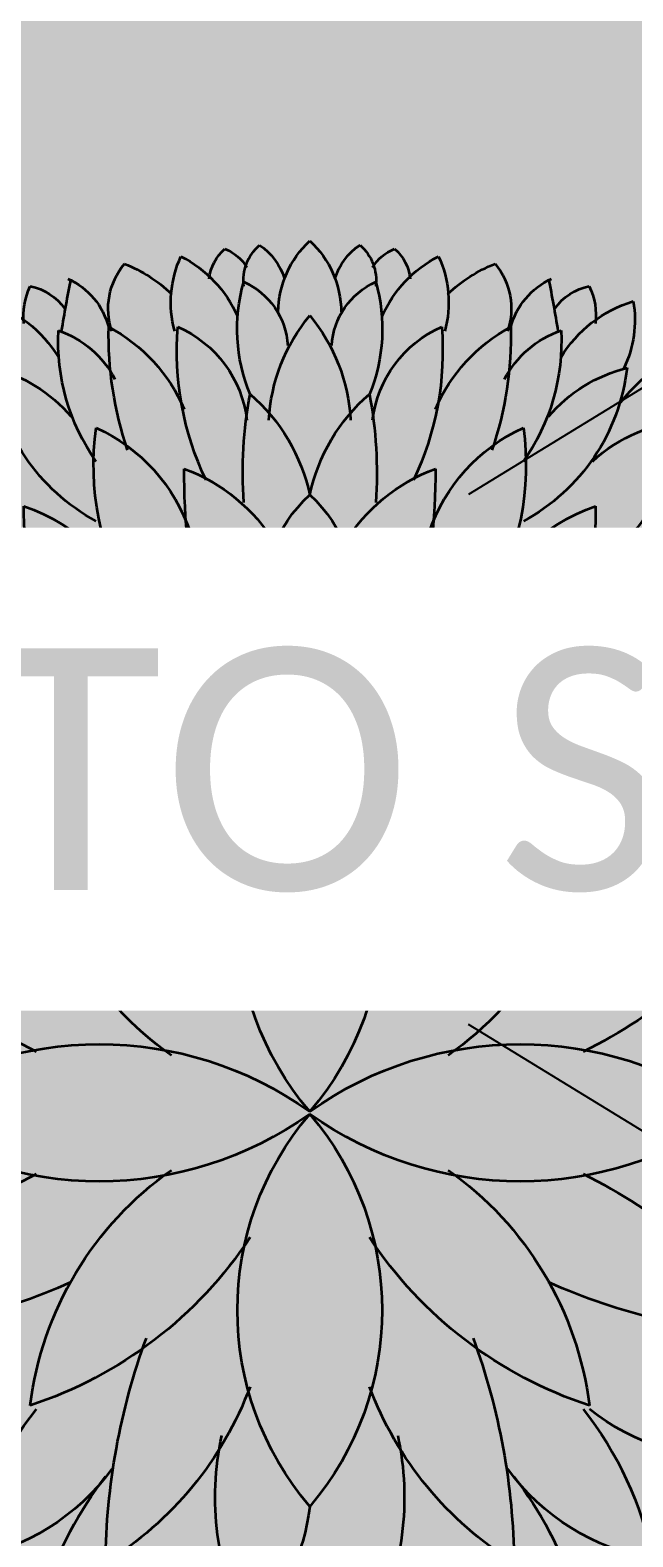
# Model space of a CAD drawing. Header units: millimetres. Extents: x -620 to 19192, y -4765 to 14690.
# Drawn here: x 7525.5 to 7725.1, y 452.4 to 951.8 of the extents above; entities that cross this region are included whole.
import ezdxf

# ---------------------------------------------------------------- set-up
doc = ezdxf.new("R2010")
doc.units = ezdxf.units.MM
doc.header["$LTSCALE"] = 150
doc.linetypes.add('DASHED', pattern=[0.75, 0.5, -0.25])
for name, color, linetype in [('ad-Elevation 10', 8, 'Continuous'), ('ad-Furniture', 8, 'Continuous'), ('ad-Text main', 7, 'Continuous')]:
    doc.layers.add(name, color=color, linetype=linetype)
doc.layers.add('ad-Landscape', color=7, linetype='Continuous', lineweight=35, true_color=0x007f00)
doc.layers.add('ad-Landscape 2', color=7, linetype='Continuous', lineweight=35, true_color=0x264c00)
doc.styles.get("Standard").update_dxf_attribs({"font": 'calibril.ttf'})

# ---------------------------------------------------------------- blocks, each defined once
blk = doc.blocks.new('A$C61BE7BBE')
at = {"layer": 'ad-Landscape'}
for centre, radius, start, end in [((-0.5421, 2.9513), 1.9362, 322.58851, 0.26845), ((-0.0127, 2.4992), 1.6882, 191.02849, 218.56329), ((-1.856, 1.0904), 1.1017, 36.03906, 80.26816), ((1.8918, 0.7397), 1.7085, 121.62819, 159.52537), ((-2.2619, 2.2221), 3.2578, 339.85746, 359.51365), ((1.1235, 0.9635), 1.4762, 139.56784, 220.43216), ((-1.1235, 0.9635), 1.4762, 319.56784, 40.43216), ((-2.0051, -0.5207), 2.0521, 33.36445, 71.77879), ((0.278, 1.6321), 1.6541, 187.07097, 234.85412), ((-0.278, 1.6321), 1.6541, 305.14588, 352.92903), ((-2.3551, -1.8074), 2.8907, 65.67414, 88.25794), ((-0.1824, 2.6175), 2.5892, 216.37093, 243.62041), ((2.3551, -1.8074), 2.8907, 91.74206, 114.32586), ((0.1824, 2.6175), 2.5892, 296.37959, 323.62907), ((-1.0264, -1.4309), 1.7659, 54.46623, 125.53377), ((-1.0264, 1.4309), 1.7659, 234.46623, 305.53377), ((1.1235, -0.9635), 1.4762, 139.56784, 220.43216), ((1.0264, 1.4309), 1.7659, 234.46623, 305.53377), ((-1.1235, -0.9635), 1.4762, 319.56784, 40.43216), ((-0.278, -1.6321), 1.6541, 7.07097, 54.85412), ((-0.1824, -2.6175), 2.5892, 116.37959, 143.62907), ((2.0051, 0.5207), 2.0521, 213.36445, 251.77879), ((2.2619, -2.2221), 3.2578, 159.85746, 179.51365), ((-2.2619, -2.2221), 3.2578, 0.48635, 20.14254), ((-1.8918, -0.7397), 1.7085, 301.62819, 339.52537), ((1.8918, -0.7397), 1.7085, 200.47463, 238.37181), ((0.0127, -2.4992), 1.6882, 11.02849, 38.56329), ((0.9729, -1.8753), 1.4339, 167.8862, 206.84023), ((-0.9729, -1.8753), 1.4339, 333.15977, 12.1138), ((-1.856, -1.0904), 1.1017, 279.73184, 323.96094), ((1.856, -1.0904), 1.1017, 216.03906, 260.26816), ((0.5421, -2.9513), 1.9362, 142.58851, 180.26845), ((-0.5421, -2.9513), 1.9362, 359.73155, 37.41149), ((-0.9472, -1.8177), 0.9527, 312.26313, 353.77864), ((-1.1102, -2.3286), 1.9834, 352.86966, 7.13034), ((1.1439, -1.6998), 0.9279, 214.91657, 251.05051), ((0.4533, -2.5144), 0.6755, 171.39169, 227.83501), ((-2.889, -3.1417), 3.5018, 359.98243, 12.00519), ((1.6974, -2.079), 0.9321, 201.01467, 251.00855), ((0.2948, -3.161), 1.349, 149.98702, 187.7695), ((-0.2948, -3.161), 1.349, 352.2305, 30.01298), ((1.4049, -2.5545), 0.8684, 198.68778, 245.28391), ((0.5792, -3.7449), 0.9742, 6.46688, 61.65563), ((-1.7398, -3.1245), 2.0667, 349.32144, 4.04788), ((1.7238, -2.9221), 0.7346, 220.38662, 256.09196), ((-0.9056, -3.6412), 0.6057, 297.26946, 335.9728)]:
    blk.add_arc(centre, radius, start, end, dxfattribs=at)
at = {"layer": 'ad-Landscape 2'}
for centre, radius, start, end in [((0.5421, 2.9513), 1.9362, 179.73155, 217.41149), ((0.9729, 1.8753), 1.4339, 153.15977, 192.1138), ((-0.9472, 1.8177), 0.9527, 6.22136, 47.73687), ((-0.9729, 1.8753), 1.4339, 347.8862, 26.84023), ((2.2619, 2.2221), 3.2578, 180.48635, 200.14254), ((-1.8918, 0.7397), 1.7085, 20.47463, 58.37181), ((1.856, 1.0904), 1.1017, 99.73184, 143.96094), ((0.0127, 2.4992), 1.6882, 321.43671, 348.97151), ((2.0528, 0.5755), 1.111, 86.04844, 128.35019), ((2.0051, -0.5207), 2.0521, 108.22121, 146.63555), ((1.0264, -1.4309), 1.7659, 54.46623, 125.53377), ((0.278, -1.6321), 1.6541, 125.14588, 172.92903), ((0.1824, -2.6175), 2.5892, 36.37093, 63.62041), ((-2.0051, 0.5207), 2.0521, 288.22121, 326.63555), ((-2.3551, 1.8074), 2.8907, 271.74206, 294.32586), ((2.3551, 1.8074), 2.8907, 245.67414, 268.25794), ((-0.0127, -2.4992), 1.6882, 141.43671, 168.97151), ((2.0528, -0.5755), 1.111, 231.64981, 273.95156), ((0.9472, -1.8177), 0.9527, 186.22136, 227.73687), ((1.1102, -2.3286), 1.9834, 172.86966, 187.13034), ((-1.1439, -1.6998), 0.9279, 288.94949, 325.08343), ((-1.6974, -2.079), 0.9321, 288.99145, 338.98533), ((2.889, -3.1417), 3.5018, 167.99481, 180.01757), ((-0.4533, -2.5144), 0.6755, 312.16499, 8.60831), ((2.0257, -2.069), 0.8461, 218.49282, 261.42911), ((0.4879, -3.7225), 1.408, 14.08678, 50.75178), ((-0.9142, -2.3228), 0.8735, 290.1808, 328.59513), ((0.9142, -2.3228), 0.8735, 211.40487, 249.8192), ((-1.4049, -2.5545), 0.8684, 294.71609, 341.31222), ((-0.5792, -3.7449), 0.9742, 118.34437, 173.53312), ((1.7398, -3.1245), 2.0667, 175.95212, 190.67856), ((0.8101, -3.7172), 1.4584, 154.44417, 184.66194), ((-0.8762, -2.8295), 0.8955, 310.78874, 348.03806), ((0.8762, -2.8295), 0.8955, 191.96194, 229.21126), ((-0.8101, -3.7172), 1.4584, 355.33806, 25.55583), ((-0.2113, -3.764), 1.0157, 144.84978, 183.01888), ((0.7845, -3.7974), 1.7654, 161.38853, 181.24523), ((-0.7845, -3.7974), 1.7654, 358.75477, 18.61147), ((0.2113, -3.764), 1.0157, 356.98112, 35.15022), ((1.8961, -2.6169), 0.7641, 227.38545, 266.81155), ((-0.8731, -3.3135), 0.5704, 293.73132, 353.32768), ((0.6722, -3.3341), 0.8727, 183.00382, 219.60588), ((-0.6722, -3.3341), 0.8727, 320.39412, 356.99618), ((0.8731, -3.3135), 0.5704, 186.67232, 246.26868), ((-1.7238, -2.9221), 0.7346, 283.90804, 319.61338), ((-1.3701, -3.1096), 0.824, 298.22031, 336.78041), ((1.3701, -3.1096), 0.824, 203.21959, 241.77969), ((0.4847, -3.8253), 0.8385, 157.72257, 195.86731), ((-0.4847, -3.8253), 0.8385, 344.13269, 22.27743), ((2.4444, -2.7002), 1.2047, 219.61762, 245.52562), ((-1.383, -3.3555), 0.488, 288.81739, 332.56245), ((1.383, -3.3555), 0.488, 207.43755, 251.18261), ((1.0337, -3.8696), 0.5516, 350.48559, 25.45287), ((-1.7595, -3.3631), 0.6247, 286.91169, 328.74233), ((-0.4664, -3.7254), 0.3595, 293.70561, 356.94873), ((0.4664, -3.7254), 0.3595, 183.05127, 246.29439), ((1.7595, -3.3631), 0.6247, 211.25767, 253.08831), ((5.8663, -2.673), 7.168, 189.16665, 191.24033), ((-0.6413, -3.9243), 0.3417, 161.32537, 219.82068), ((-0.1425, -3.9552), 0.5349, 164.79318, 204.80951), ((0.1425, -3.9552), 0.5349, 335.19049, 15.20682), ((0.6413, -3.9243), 0.3417, 320.17932, 18.67463), ((-5.8663, -2.673), 7.168, 348.75967, 350.83335), ((-1.0529, -3.8878), 0.3429, 173.89465, 205.17772), ((-1.3268, -3.7443), 0.3576, 294.32176, 345.62043), ((0.9056, -3.6412), 0.6057, 204.0272, 242.73054), ((1.3268, -3.7443), 0.3576, 194.37957, 245.67824), ((1.0529, -3.8878), 0.3429, 334.82228, 6.10535), ((-1.4147, -3.7701), 0.2686, 281.04015, 324.95778), ((0.3234, -3.905), 0.4767, 180.43757, 227.26134), ((-0.3234, -3.905), 0.4767, 312.73866, 359.56243), ((1.4147, -3.7701), 0.2686, 215.04222, 258.95985), ((-1.1804, -3.4536), 0.743, 291.85939, 312.96772), ((-0.0961, -4.0625), 0.2274, 172.72717, 229.06653), ((0.0961, -4.0625), 0.2274, 310.93347, 7.27283), ((1.1804, -3.4536), 0.743, 227.03228, 248.14061), ((-0.2663, -4.0457), 0.2252, 186.24095, 229.15573), ((-0.4137, -3.9807), 0.3046, 303.60504, 342.90266), ((0.4137, -3.9807), 0.3046, 197.09734, 236.39496), ((0.2663, -4.0457), 0.2252, 310.84427, 353.75905), ((-0.4908, -4.0166), 0.2139, 291.17004, 329.58437), ((0.4908, -4.0166), 0.2139, 210.41563, 248.82996)]:
    blk.add_arc(centre, radius, start, end, dxfattribs=at)
blk = doc.blocks.new('A$Cfbd26d3a')
at = {"transparency": 33554559}
h = blk.add_hatch(color=74, dxfattribs=at)
h.dxf.hatch_style = 1
h.paths.add_polyline_path([(0, 960), (-1565, 960), (-1565, 0), (0, 0)])
at = {"layer": 'ad-Elevation 10', "linetype": 'DASHED'}
for points in [[(0, 0), (-1565, 960)], [(0, 960), (-1565, 0)]]:
    blk.add_lwpolyline(points, dxfattribs=at)
at = {"xscale": -67.90653060229484, "yscale": 67.90653060229484, "zscale": 67.90653060229484, "rotation": 180}
blk.add_blockref('A$C61BE7BBE', (-691.92, 362.96), dxfattribs=at)
at = {"layer": 'ad-Text main', "color": 0, "insert": (-782.57, 476.41), "char_height": 80, "width": 664.9494, "attachment_point": 5, "bg_fill": 2}
blk.add_mtext('OPEN TO SKY', dxfattribs=at)
blk = doc.blocks.new('zw$D46D')
blk.add_blockref('A$Cfbd26d3a', (8310, 230))

msp = doc.modelspace()

# ---------------------------------------------------------------- block references
at = {"layer": 'ad-Furniture'}
msp.add_blockref('zw$D46D', (0, 0), dxfattribs=at)

doc.saveas('drawing.dxf')
